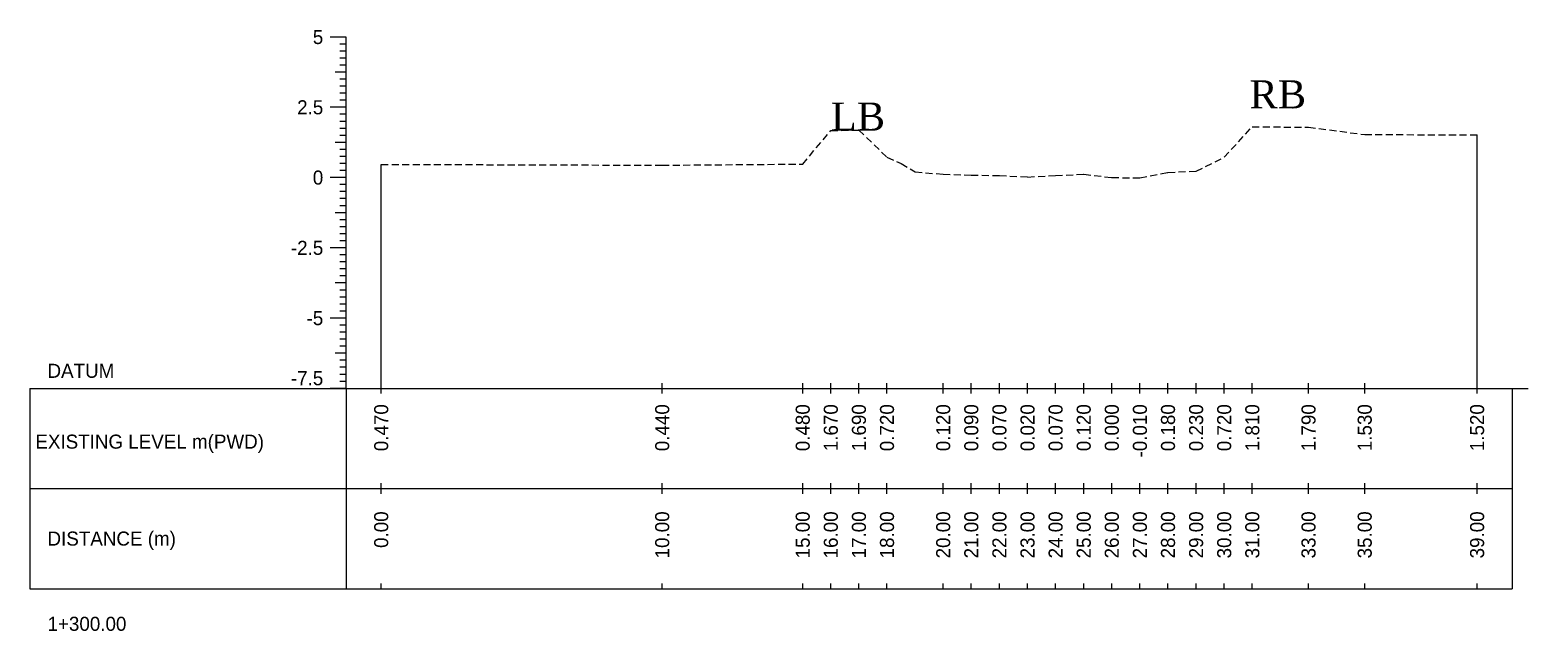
# Model space of a CAD drawing. Header units: inches. Extents: x 4752 to 6808, y -1487 to -426.
# Drawn here: x 5318 to 5371.3, y -1236.8 to -1215.4 of the extents above; entities that cross this region are included whole.
import ezdxf
from ezdxf.enums import TextEntityAlignment as Align

# ---------------------------------------------------------------- set-up
doc = ezdxf.new("R2010")
doc.units = ezdxf.units.IN
doc.header["$MEASUREMENT"] = 0
doc.linetypes.add('HIDDEN', pattern=[0.375, 0.25, -0.125])
doc.layers.add('CS_Drawing', color=7, linetype='Continuous')
doc.layers.add('GL', color=3, linetype='HIDDEN')
doc.styles.add('romans', font='romans.shx')

msp = doc.modelspace()

# ---------------------------------------------------------------- linework, layer by layer
at = {"layer": 'CS_Drawing'}
for p, q in [((5329.207, -1215.666), (5328.645, -1215.666)), ((5329.207, -1215.666), (5328.814, -1215.666)), ((5329.207, -1215.666), (5328.982, -1215.666)), ((5329.207, -1215.916), (5328.982, -1215.916)), ((5329.207, -1228.166), (5329.207, -1215.666)), ((5329.207, -1216.166), (5328.982, -1216.166)), ((5329.207, -1216.416), (5328.982, -1216.416)), ((5329.207, -1216.916), (5328.814, -1216.916)), ((5329.207, -1216.666), (5328.982, -1216.666)), ((5329.207, -1216.916), (5328.982, -1216.916)), ((5329.207, -1217.166), (5328.982, -1217.166)), ((5329.207, -1217.416), (5328.982, -1217.416)), ((5329.207, -1218.166), (5328.645, -1218.166)), ((5329.207, -1218.166), (5328.814, -1218.166)), ((5329.207, -1217.666), (5328.982, -1217.666)), ((5329.207, -1217.916), (5328.982, -1217.916)), ((5329.207, -1218.166), (5328.982, -1218.166)), ((5329.207, -1218.416), (5328.982, -1218.416)), ((5329.207, -1218.666), (5328.982, -1218.666)), ((5329.207, -1218.916), (5328.982, -1218.916)), ((5329.207, -1219.166), (5328.982, -1219.166)), ((5369.457, -1228.166), (5369.457, -1219.146)), ((5329.207, -1219.416), (5328.814, -1219.416)), ((5329.207, -1219.416), (5328.982, -1219.416)), ((5329.207, -1219.666), (5328.982, -1219.666)), ((5329.207, -1219.916), (5328.982, -1219.916)), ((5329.207, -1220.166), (5328.982, -1220.166)), ((5330.457, -1228.166), (5330.457, -1220.196)), ((5329.207, -1220.666), (5328.645, -1220.666)), ((5329.207, -1220.666), (5328.814, -1220.666)), ((5329.207, -1220.416), (5328.982, -1220.416)), ((5329.207, -1220.666), (5328.982, -1220.666)), ((5329.207, -1220.916), (5328.982, -1220.916)), ((5329.207, -1221.166), (5328.982, -1221.166)), ((5329.207, -1221.916), (5328.814, -1221.916)), ((5329.207, -1221.416), (5328.982, -1221.416)), ((5329.207, -1221.666), (5328.982, -1221.666)), ((5329.207, -1221.916), (5328.982, -1221.916)), ((5329.207, -1222.166), (5328.982, -1222.166)), ((5329.207, -1222.416), (5328.982, -1222.416)), ((5329.207, -1222.666), (5328.982, -1222.666)), ((5329.207, -1222.916), (5328.982, -1222.916)), ((5329.207, -1223.166), (5328.645, -1223.166)), ((5329.207, -1223.166), (5328.814, -1223.166)), ((5329.207, -1223.166), (5328.982, -1223.166)), ((5329.207, -1223.416), (5328.982, -1223.416)), ((5329.207, -1223.666), (5328.982, -1223.666)), ((5329.207, -1223.916), (5328.982, -1223.916)), ((5329.207, -1224.416), (5328.814, -1224.416)), ((5329.207, -1224.166), (5328.982, -1224.166)), ((5329.207, -1224.416), (5328.982, -1224.416)), ((5329.207, -1224.666), (5328.982, -1224.666)), ((5329.207, -1224.916), (5328.982, -1224.916)), ((5329.207, -1225.166), (5328.982, -1225.166)), ((5329.207, -1225.416), (5328.982, -1225.416)), ((5329.207, -1225.666), (5328.645, -1225.666)), ((5329.207, -1225.666), (5328.814, -1225.666)), ((5329.207, -1225.666), (5328.982, -1225.666)), ((5329.207, -1225.916), (5328.982, -1225.916)), ((5329.207, -1226.166), (5328.982, -1226.166)), ((5329.207, -1226.416), (5328.982, -1226.416)), ((5329.207, -1226.666), (5328.982, -1226.666)), ((5329.207, -1226.916), (5328.814, -1226.916)), ((5329.207, -1226.916), (5328.982, -1226.916)), ((5329.207, -1227.166), (5328.982, -1227.166)), ((5329.207, -1227.416), (5328.982, -1227.416)), ((5329.207, -1227.666), (5328.982, -1227.666)), ((5317.957, -1228.166), (5329.207, -1228.166)), ((5317.957, -1228.166), (5317.957, -1235.291)), ((5329.207, -1228.166), (5328.645, -1228.166)), ((5329.207, -1228.166), (5328.814, -1228.166)), ((5329.207, -1227.916), (5328.982, -1227.916)), ((5329.207, -1228.166), (5328.982, -1228.166)), ((5329.207, -1228.166), (5370.707, -1228.166)), ((5329.207, -1228.166), (5329.207, -1235.291)), ((5330.457, -1228.353), (5330.457, -1227.978)), ((5340.457, -1228.353), (5340.457, -1227.978)), ((5345.457, -1228.353), (5345.457, -1227.978)), ((5346.457, -1228.353), (5346.457, -1227.978)), ((5347.457, -1228.353), (5347.457, -1227.978)), ((5348.457, -1228.353), (5348.457, -1227.978)), ((5350.457, -1228.353), (5350.457, -1227.978)), ((5351.457, -1228.353), (5351.457, -1227.978)), ((5352.457, -1228.353), (5352.457, -1227.978)), ((5353.457, -1228.353), (5353.457, -1227.978)), ((5354.457, -1228.353), (5354.457, -1227.978)), ((5355.457, -1228.353), (5355.457, -1227.978)), ((5356.457, -1228.353), (5356.457, -1227.978)), ((5357.457, -1228.353), (5357.457, -1227.978)), ((5358.457, -1228.353), (5358.457, -1227.978)), ((5359.457, -1228.353), (5359.457, -1227.978)), ((5360.457, -1228.353), (5360.457, -1227.978)), ((5361.457, -1228.353), (5361.457, -1227.978)), ((5363.457, -1228.353), (5363.457, -1227.978)), ((5365.457, -1228.353), (5365.457, -1227.978)), ((5369.457, -1228.353), (5369.457, -1227.978)), ((5370.707, -1228.166), (5371.27, -1228.166)), ((5370.707, -1228.166), (5371.101, -1228.166)), ((5370.707, -1228.166), (5370.932, -1228.166)), ((5370.707, -1228.166), (5370.707, -1235.291)), ((5317.957, -1231.728), (5329.207, -1231.728)), ((5329.207, -1231.728), (5370.707, -1231.728)), ((5329.207, -1231.728), (5370.707, -1231.728)), ((5330.457, -1231.916), (5330.457, -1231.541)), ((5340.457, -1231.916), (5340.457, -1231.541)), ((5345.457, -1231.916), (5345.457, -1231.541)), ((5346.457, -1231.916), (5346.457, -1231.541)), ((5347.457, -1231.916), (5347.457, -1231.541)), ((5348.457, -1231.916), (5348.457, -1231.541)), ((5350.457, -1231.916), (5350.457, -1231.541)), ((5351.457, -1231.916), (5351.457, -1231.541)), ((5352.457, -1231.916), (5352.457, -1231.541)), ((5353.457, -1231.916), (5353.457, -1231.541)), ((5354.457, -1231.916), (5354.457, -1231.541)), ((5355.457, -1231.916), (5355.457, -1231.541)), ((5356.457, -1231.916), (5356.457, -1231.541)), ((5357.457, -1231.916), (5357.457, -1231.541)), ((5358.457, -1231.916), (5358.457, -1231.541)), ((5359.457, -1231.916), (5359.457, -1231.541)), ((5360.457, -1231.916), (5360.457, -1231.541)), ((5361.457, -1231.916), (5361.457, -1231.541)), ((5363.457, -1231.916), (5363.457, -1231.541)), ((5365.457, -1231.916), (5365.457, -1231.541)), ((5369.457, -1231.916), (5369.457, -1231.541)), ((5330.457, -1235.291), (5330.457, -1235.103)), ((5340.457, -1235.291), (5340.457, -1235.103)), ((5345.457, -1235.291), (5345.457, -1235.103)), ((5346.457, -1235.291), (5346.457, -1235.103)), ((5347.457, -1235.291), (5347.457, -1235.103)), ((5348.457, -1235.291), (5348.457, -1235.103)), ((5350.457, -1235.291), (5350.457, -1235.103)), ((5351.457, -1235.291), (5351.457, -1235.103)), ((5352.457, -1235.291), (5352.457, -1235.103)), ((5353.457, -1235.291), (5353.457, -1235.103)), ((5354.457, -1235.291), (5354.457, -1235.103)), ((5355.457, -1235.291), (5355.457, -1235.103)), ((5356.457, -1235.291), (5356.457, -1235.103)), ((5357.457, -1235.291), (5357.457, -1235.103)), ((5358.457, -1235.291), (5358.457, -1235.103)), ((5359.457, -1235.291), (5359.457, -1235.103)), ((5360.457, -1235.291), (5360.457, -1235.103)), ((5361.457, -1235.291), (5361.457, -1235.103)), ((5363.457, -1235.291), (5363.457, -1235.103)), ((5365.457, -1235.291), (5365.457, -1235.103)), ((5369.457, -1235.291), (5369.457, -1235.103)), ((5317.957, -1235.291), (5329.207, -1235.291)), ((5329.207, -1235.291), (5370.707, -1235.291))]:
    msp.add_line(p, q, dxfattribs=at)
at = {"layer": 'GL'}
msp.add_lwpolyline([(5330.457, -1220.196), (5340.457, -1220.226), (5345.457, -1220.186), (5346.457, -1218.996), (5347.457, -1218.976), (5348.457, -1219.946), (5348.957, -1220.166), (5349.457, -1220.466), (5350.457, -1220.546), (5351.457, -1220.576), (5352.457, -1220.596), (5353.457, -1220.646), (5354.457, -1220.596), (5355.457, -1220.546), (5356.457, -1220.666), (5357.457, -1220.676), (5358.457, -1220.486), (5359.457, -1220.436), (5360.457, -1219.946), (5361.457, -1218.856), (5363.457, -1218.876), (5365.457, -1219.136), (5369.457, -1219.146)], dxfattribs=at)

# ---------------------------------------------------------------- texts
at = {"char_height": 1, "width": 325.84704, "attachment_point": 1, "style": 'romans'}
for s, insert in [('\\pi-1,l1;{\\fTimes New Roman|b0|i0|c0|p18;RB}', (5361.356, -1217.205)), ('{\\fTimes New Roman|b0|i0|c0|p18;LB}', (5346.457, -1217.996))]:
    msp.add_mtext(s, dxfattribs=dict(at, insert=insert))
at = {"layer": 'CS_Drawing'}
for s, p in [('5', (5328.395, -1215.666)), ('2.5', (5328.395, -1218.166)), ('0', (5328.395, -1220.666)), ('-2.5', (5328.395, -1223.166)), ('-5', (5328.395, -1225.666))]:
    msp.add_text(s, height=0.5, dxfattribs=at).set_placement(p, align=Align.MIDDLE_RIGHT)
for s, p in [('DATUM', (5318.582, -1227.541)), ('EXISTING LEVEL m(PWD)', (5318.15, -1230.06)), ('DISTANCE (m)', (5318.582, -1233.509)), ('1+300.00', (5318.582, -1236.541))]:
    msp.add_text(s, height=0.5, dxfattribs=at).set_placement(p, align=Align.MIDDLE_LEFT)
msp.add_text('-7.5', height=0.5, dxfattribs=at).set_placement((5328.395, -1228.053), align=Align.RIGHT)
for s, p in [('0.470', (5330.457, -1228.728)), ('0.440', (5340.457, -1228.728)), ('0.480', (5345.457, -1228.728)), ('1.670', (5346.457, -1228.728)), ('1.690', (5347.457, -1228.728)), ('0.720', (5348.457, -1228.728)), ('0.120', (5350.457, -1228.728)), ('0.090', (5351.457, -1228.728)), ('0.070', (5352.457, -1228.728)), ('0.020', (5353.457, -1228.728)), ('0.070', (5354.457, -1228.728)), ('0.120', (5355.457, -1228.728)), ('0.000', (5356.457, -1228.728)), ('-0.010', (5357.457, -1228.728)), ('0.180', (5358.457, -1228.728)), ('0.230', (5359.457, -1228.728)), ('0.720', (5360.457, -1228.728)), ('1.810', (5361.457, -1228.728)), ('1.790', (5363.457, -1228.728)), ('1.530', (5365.457, -1228.728)), ('1.520', (5369.457, -1228.728)), ('0.00', (5330.457, -1232.541)), ('10.00', (5340.457, -1232.541)), ('15.00', (5345.457, -1232.541)), ('16.00', (5346.457, -1232.541)), ('17.00', (5347.457, -1232.541)), ('18.00', (5348.457, -1232.541)), ('20.00', (5350.457, -1232.541)), ('21.00', (5351.457, -1232.541)), ('22.00', (5352.457, -1232.541)), ('23.00', (5353.457, -1232.541)), ('24.00', (5354.457, -1232.541)), ('25.00', (5355.457, -1232.541)), ('26.00', (5356.457, -1232.541)), ('27.00', (5357.457, -1232.541)), ('28.00', (5358.457, -1232.541)), ('29.00', (5359.457, -1232.541)), ('30.00', (5360.457, -1232.541)), ('31.00', (5361.457, -1232.541)), ('33.00', (5363.457, -1232.541)), ('35.00', (5365.457, -1232.541)), ('39.00', (5369.457, -1232.541))]:
    msp.add_text(s, height=0.5, rotation=90, dxfattribs=at).set_placement(p, align=Align.MIDDLE_RIGHT)

doc.saveas('drawing.dxf')
